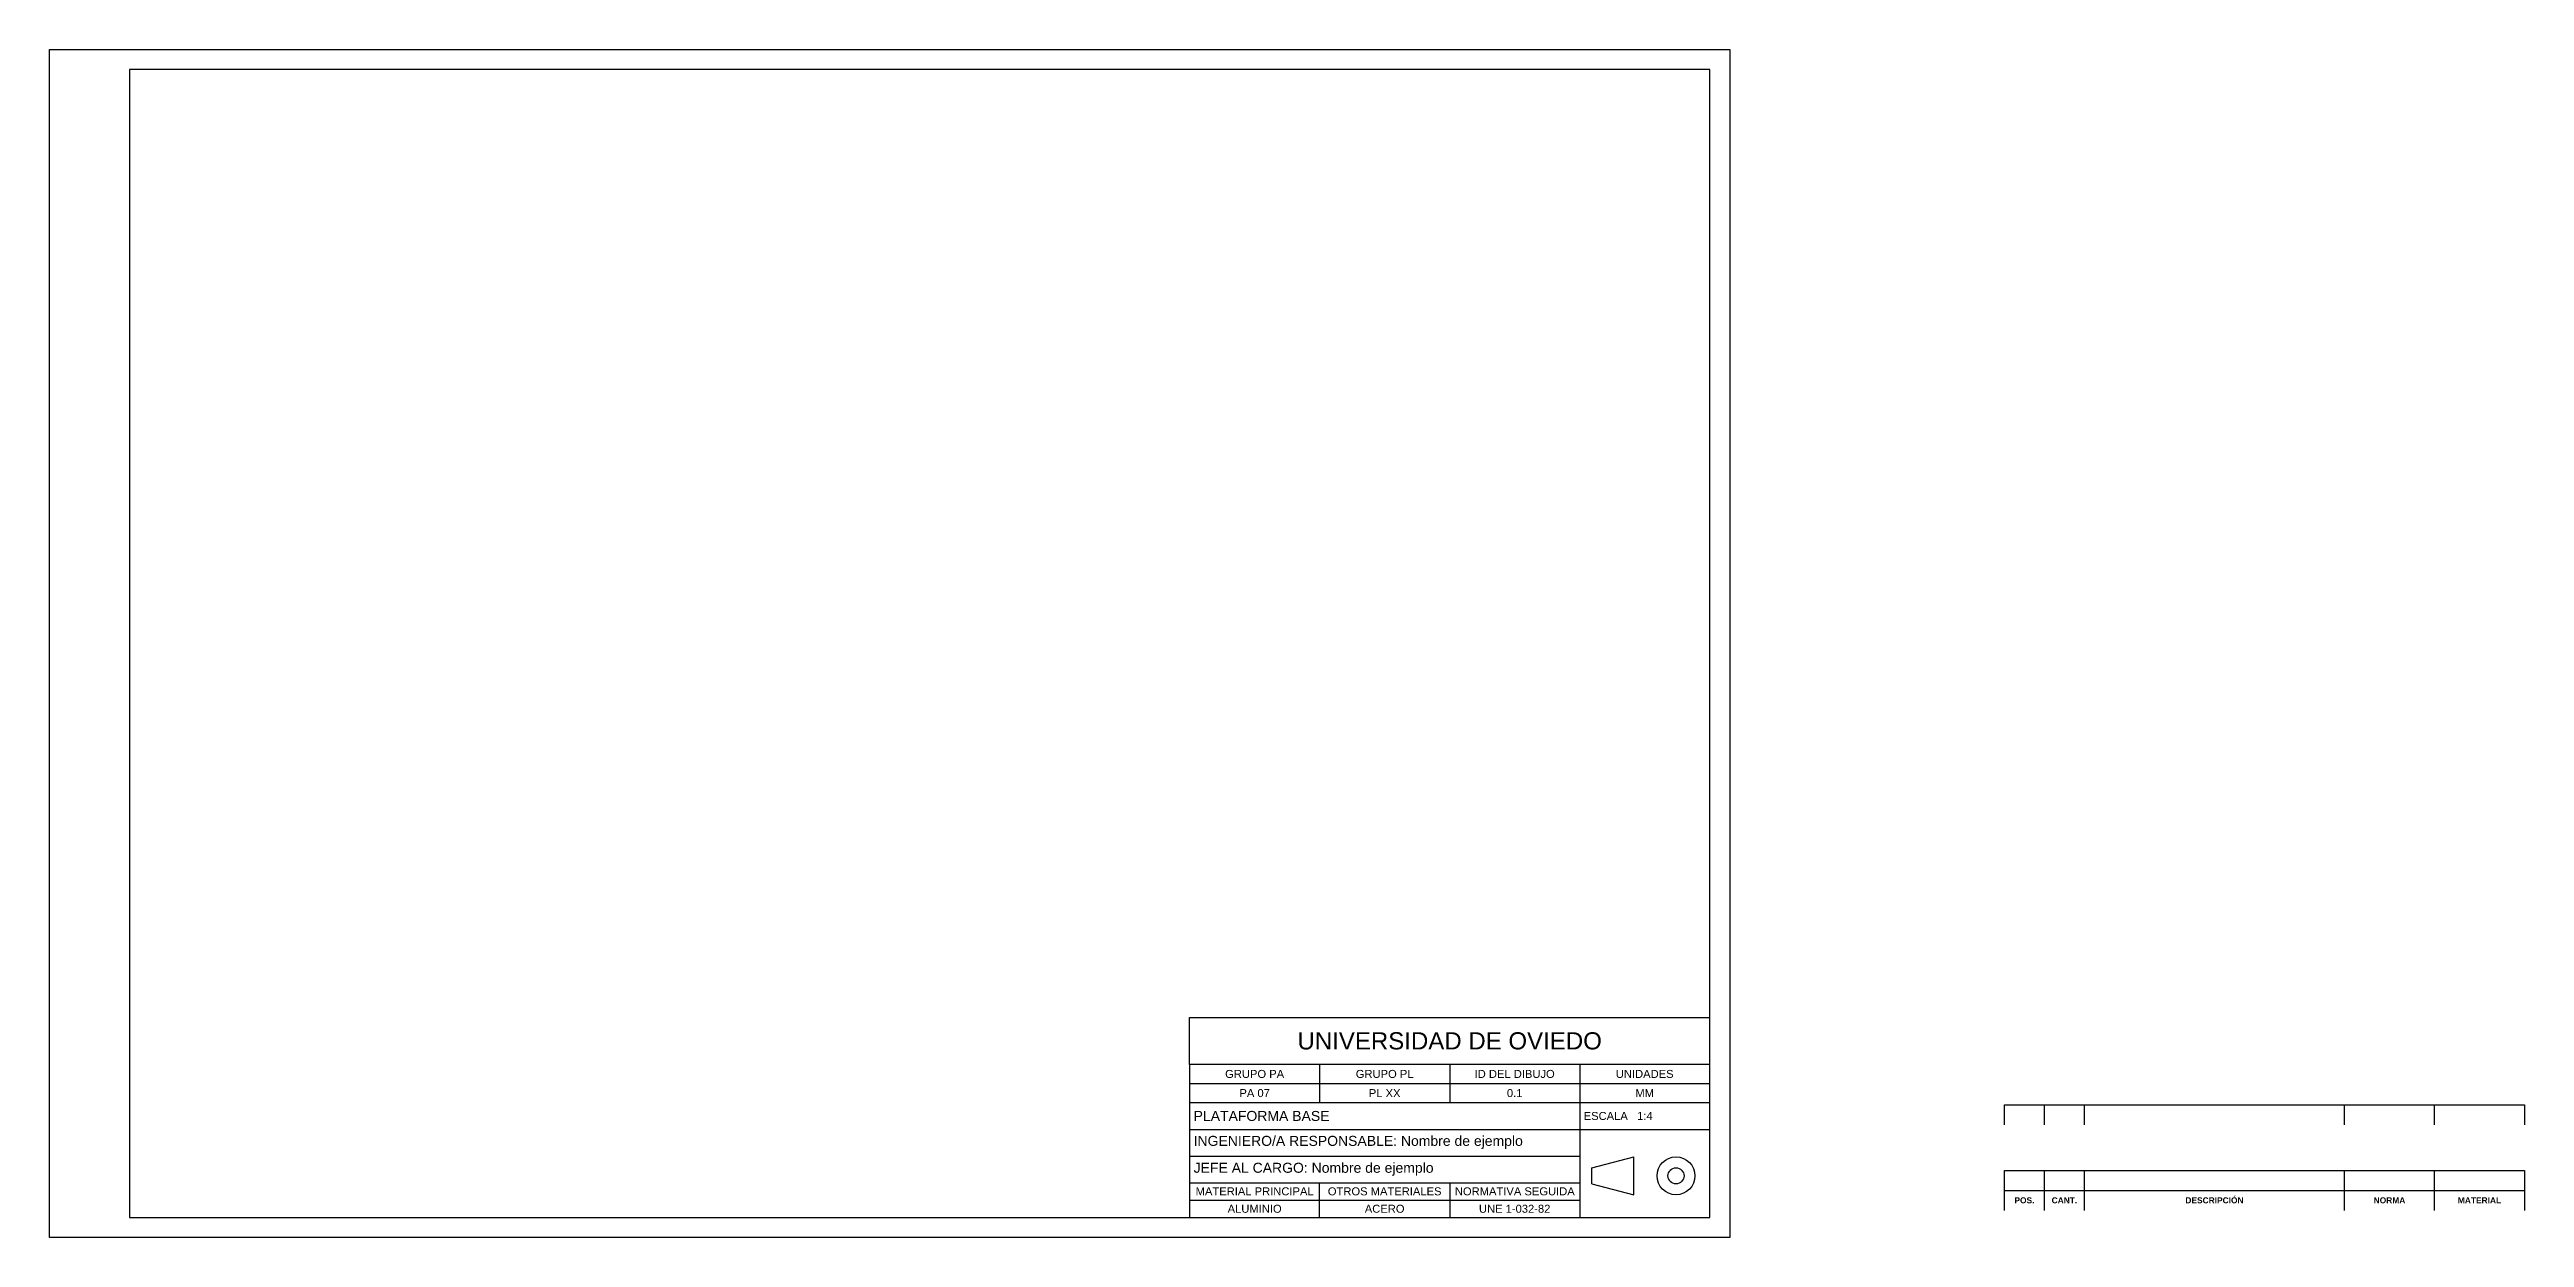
# Model space of a CAD drawing. Header units: millimetres. Extents: x 600 to 2314, y 309 to 897.
# Drawn here: x 1696 to 2314, y 495 to 792 of the extents above; entities that cross this region are included whole.
import ezdxf
from ezdxf.enums import TextEntityAlignment as Align

# ---------------------------------------------------------------- set-up
doc = ezdxf.new("R2010")
doc.units = ezdxf.units.MM
doc.layers.add('01_Contornos', color=7, linetype='Continuous', lineweight=20)
doc.styles.add('EstiloCota', font='arialbd.ttf', dxfattribs={"height": 1.5})
doc.styles.get("Standard").update_dxf_attribs({"font": 'arial.ttf'})

# ---------------------------------------------------------------- blocks, each defined once
blk = doc.blocks.new('CUADRO 1')
at = {"ltscale": 0.2}
for p, q in [((-130, 5), (-130, 10)), ((-130, 10), (0, 10)), ((-120, 5), (-120, 10)), ((-110, 5), (-110, 10)), ((-45, 5), (-45, 10)), ((-22.5, 5), (-22.5, 10)), ((0, 10), (0, 5)), ((-130, 0), (-130, 5)), ((-130, 5), (0, 5)), ((-120, 0), (-120, 5)), ((-110, 0), (-110, 5)), ((-45, 0), (-45, 5)), ((-22.5, 0), (-22.5, 5)), ((0, 5), (0, 0))]:
    blk.add_line(p, q, dxfattribs=at)
at = {"ltscale": 0.2, "char_height": 1.5, "attachment_point": 5, "style": 'EstiloCota'}
for s, width, insert in [('\\pxqc;POS.', 10, (-125, 2.5)), ('\\pxqc;CANT.', 10, (-115, 2.5)), ('\\pxqc;DESCRIPCIÓN ', 65, (-77.5, 2.5)), ('\\pxqc;NORMA', 22.5, (-33.75, 2.5)), ('\\pxqc;MATERIAL', 22.5, (-11.25, 2.5))]:
    blk.add_mtext_dynamic_manual_height_columns(s, width=width, gutter_width=7.5, heights=[0], dxfattribs=dict(at, insert=insert))
at = {"ltscale": 0.2, "style": 'EstiloCota'}
for tag, p in [('POS', (-125, 7.5)), ('CANT', (-115, 7.5)), ('DESCRIPCION', (-77.5, 7.5)), ('NORMA', (-33.75, 7.5)), ('MATERIAL', (-11.25, 7.5))]:
    blk.add_attdef(tag, text='', height=1.5, dxfattribs=at).set_placement(p, align=Align.MIDDLE_CENTER)
blk = doc.blocks.new('CUADRO 2')
at = {"ltscale": 0.2}
for p, q in [((-130, 0), (-130, 5)), ((-130, 5), (0, 5)), ((-120, 0), (-120, 5)), ((-110, 0), (-110, 5)), ((-45, 0), (-45, 5)), ((-22.5, 0), (-22.5, 5)), ((0, 5), (0, 0))]:
    blk.add_line(p, q, dxfattribs=at)
at = {"ltscale": 0.2, "style": 'EstiloCota'}
for tag, p in [('POS', (-125, 2.5)), ('CANT', (-115, 2.5)), ('DESCRIPCION', (-77.5, 2.5)), ('NORMA', (-33.75, 2.5)), ('MATERIAL', (-11.25, 2.5))]:
    blk.add_attdef(tag, text='', height=1.5, dxfattribs=at).set_placement(p, align=Align.MIDDLE_CENTER)

msp = doc.modelspace()

# ---------------------------------------------------------------- linework, layer by layer
for p, q in [((1695.533, 792.072), (2115.533, 792.072)), ((1695.533, 495.072), (1695.533, 792.072)), ((2115.533, 792.072), (2115.533, 495.072)), ((1715.533, 787.072), (1715.533, 500.072)), ((2110.533, 787.072), (1715.533, 787.072)), ((2110.533, 500.072), (2110.533, 787.072)), ((1980.533, 550.072), (2110.533, 550.072)), ((1980.533, 538.344), (1980.533, 550.072)), ((2110.533, 538.344), (1980.533, 538.344)), ((1980.533, 538.344), (1980.533, 500.072)), ((2013.033, 538.344), (2013.033, 528.776)), ((2045.533, 538.344), (2045.533, 528.776)), ((2078.033, 538.344), (2078.033, 528.776)), ((1980.533, 533.56), (2110.533, 533.56)), ((2110.533, 528.776), (1980.533, 528.776)), ((2078.033, 528.776), (2078.033, 520.072)), ((1980.533, 522.11), (2078.033, 522.11)), ((2078.033, 522.11), (2110.533, 522.11)), ((2078.033, 520.072), (2078.033, 500.072)), ((1980.533, 515.443), (2078.033, 515.443)), ((2081.083, 512.491), (2091.595, 515.231)), ((2091.595, 505.746), (2091.595, 515.231)), ((1980.533, 508.776), (2078.033, 508.776)), ((2013.033, 500.072), (2013.033, 508.776)), ((2045.533, 508.776), (2045.533, 500.072)), ((2081.083, 508.486), (2081.083, 512.491)), ((2081.083, 508.486), (2091.595, 505.746)), ((1980.533, 504.424), (2078.033, 504.424)), ((2115.533, 495.072), (1695.533, 495.072)), ((1715.533, 500.072), (2110.533, 500.072))]:
    msp.add_line(p, q)
for radius in [4.742, 2.002]:
    msp.add_circle((2102.107, 510.488), radius)

# ---------------------------------------------------------------- block references
for name, p in [('CUADRO 2', (2314.208, 523.261)), ('CUADRO 1', (2314.208, 501.859))]:
    msp.add_blockref(name, p)

# ---------------------------------------------------------------- texts
for s, insert, char_height, width, attachment_point in [('GRUPO PA', (1996.783, 535.952), 2, 32.5, 5), ('PA 07', (1996.783, 531.168), 2, 32.5, 5), ('GRUPO PL', (2029.283, 535.952), 2, 32.5, 5), ('PL XX', (2029.283, 531.168), 2, 32.5, 5), ('ID DEL DIBUJO', (2061.783, 535.952), 2, 32.5, 5), ('0.1', (2061.783, 531.168), 2, 32.5, 5), ('UNIDADES', (2094.283, 535.952), 2, 32.5, 5), ('MM', (2094.283, 531.168), 2, 32.5, 5), ('PLATAFORMA BASE', (1981.533, 525.445), 2.5, 97.11431, 4), ('INGENIERO/A RESPONSABLE: Nombre de ejemplo', (1981.533, 518.854), 2.5, 97.27794, 4), ('JEFE AL CARGO: Nombre de ejemplo', (1981.533, 512.127), 2.5, 97.20593, 4), ('MATERIAL PRINCIPAL', (1996.783, 506.6), 2, 32.5, 5), ('OTROS MATERIALES', (2029.283, 506.6), 2, 32.5, 5), ('NORMATIVA SEGUIDA', (2061.813, 506.6), 2, 32.43999, 5), ('ALUMINIO', (1996.783, 502.248), 2, 32.5, 5), ('ACERO', (2029.283, 502.248), 2, 32.5, 5), ('UNE 1-032-82', (2061.783, 502.248), 2, 32.5, 5)]:
    msp.add_mtext(s, dxfattribs=dict(insert=insert, char_height=char_height, width=width, attachment_point=attachment_point))
at = {"layer": '01_Contornos'}
for s, insert, char_height, width, attachment_point in [('UNIVERSIDAD DE OVIEDO', (2045.533, 544.208), 4.3, 130, 5), ('ESCALA   1:4', (2079.033, 525.443), 2, 32.5, 4)]:
    msp.add_mtext(s, dxfattribs=dict(at, insert=insert, char_height=char_height, width=width, attachment_point=attachment_point))

doc.saveas('drawing.dxf')
